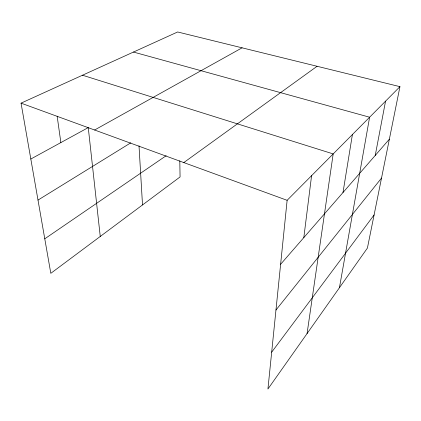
<?xml version="1.0" encoding="UTF-8"?>
<svg xmlns="http://www.w3.org/2000/svg" width="421" height="421" viewBox="0 0 421 421"><rect width="100%" height="100%" fill="white"/><g stroke="black" fill="none" stroke-linecap="round" stroke-linejoin="round"><path stroke-width="0.63" d="M399.95 86.658L287.127 200.312L267.93 389.025L367.412 248.074L399.95 86.658L177.646 31.975L21.05 103.145L50.809 273.329L180.072 176.936L179.804 160.769M303.815 237.602L311.582 175.673M307.067 333.579L333.185 153.912L82.484 75.222M342.989 192.529L352.403 134.557M339.437 287.717L369.612 117.217L133.468 52.057M375.243 155.423L385.557 101.156M271.677 352.188L374.085 214.968M275.965 310.024L381.526 178.062M280.618 264.293L389.367 139.172M183.798 162.574L317.092 66.276M44.773 238.807L166.179 155.707M38.001 200.086L130.826 142.803M94.609 130.005L242.096 47.826M30.822 159.022L88.257 127.595L100.256 236.46M21.05 103.145L287.127 200.312M57.156 116.185L60.866 142.582M139.014 145.85L142.514 204.943"/></g></svg>
